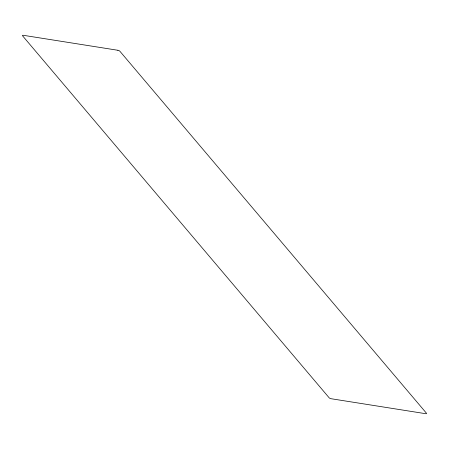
<?xml version="1.0" encoding="UTF-8"?>
<svg xmlns="http://www.w3.org/2000/svg" width="449" height="449" viewBox="0 0 449 449"><rect width="100%" height="100%" fill="white"/><g stroke="black" fill="none" stroke-linecap="round" stroke-linejoin="round"><path stroke-width="0.67" d="M117.846 50.266L23.337 35.303A1.628 0.561 21.3 0 0 22.59 35.841L329.123 397.758A1.628 0.561 21.3 0 0 331.154 398.734L425.663 413.697A1.628 0.561 21.3 0 0 426.41 413.159L119.877 51.242A1.628 0.561 21.3 0 0 117.846 50.266"/></g></svg>
